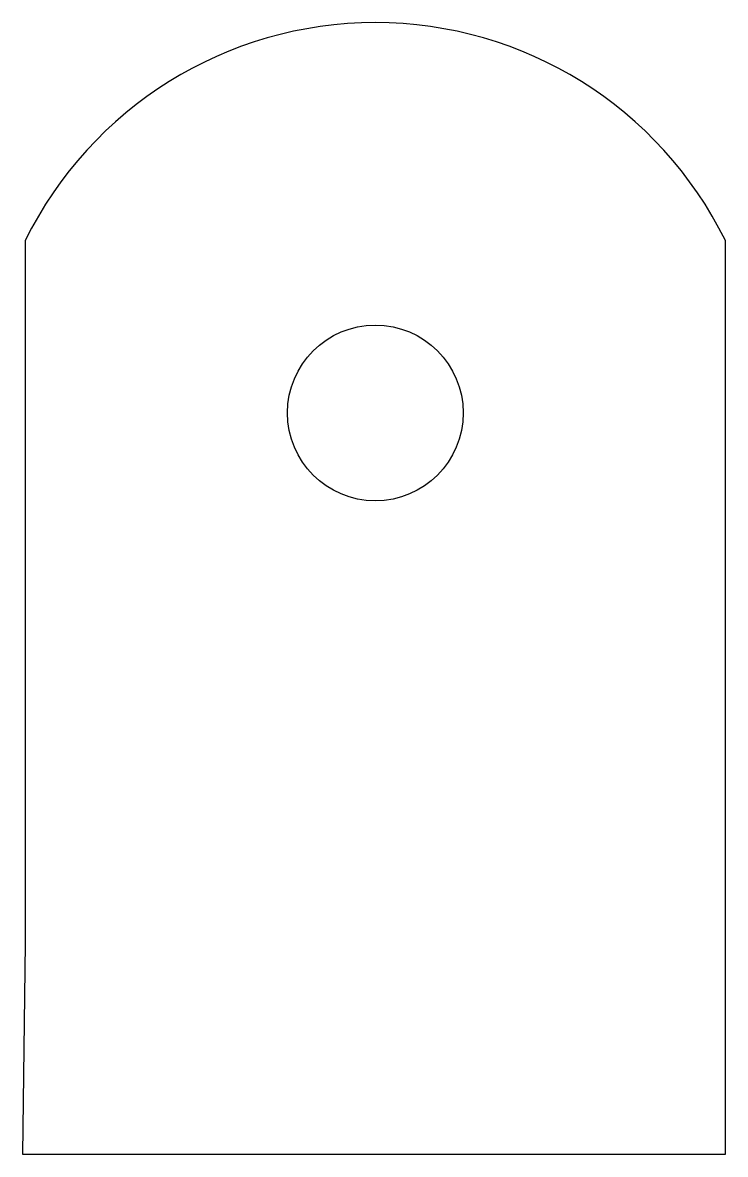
# Model space of a CAD drawing. Header units: millimetres. Extents: x -10.5 to -0.5, y 46.1 to 62.2.
import ezdxf

# ---------------------------------------------------------------- set-up
doc = ezdxf.new("R2010")
doc.units = ezdxf.units.MM

msp = doc.modelspace()

# ---------------------------------------------------------------- linework, layer by layer
at = {"color": 7, "linetype": 'Continuous', "lineweight": 25}
for p, q in [((-10.453, 59.121), (-10.453, 49.121)), ((-0.491, 46.122), (-0.491, 59.121)), ((-10.453, 49.121), (-10.491, 46.122)), ((-10.491, 46.122), (-0.491, 46.122))]:
    msp.add_line(p, q, dxfattribs=at)
msp.add_circle((-5.472, 56.669), 1.25, dxfattribs=at)
msp.add_arc((-5.472, 56.669), 5.552, 26.214, 153.786, dxfattribs=at)

doc.saveas('drawing.dxf')
